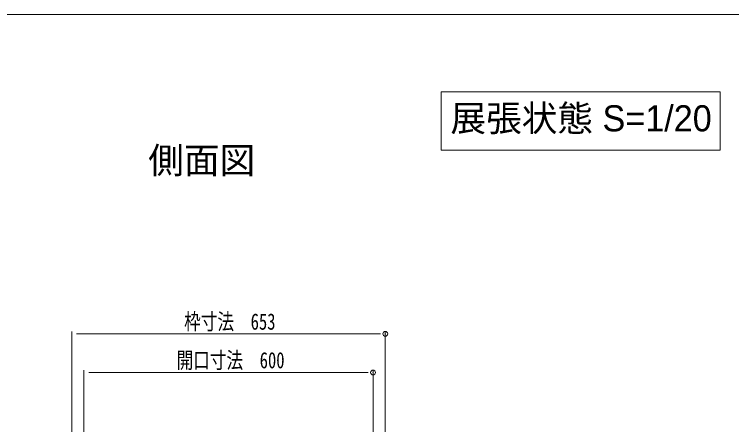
# Model space of a CAD drawing. Units: millimetres, scale not verified, with parts at other scales. Extents: x -2000 to 2000, y -1385 to 1385.
# Drawn here: x -274 to 471, y 959 to 1385 of the extents above; entities that cross this region are included whole.
import ezdxf
from ezdxf.enums import TextEntityAlignment as Align

# ---------------------------------------------------------------- set-up
doc = ezdxf.new("R2010")
doc.units = ezdxf.units.MM
doc.header["$LTSCALE"] = 10
doc.header["$PDMODE"] = 32
doc.header["$PDSIZE"] = 5
for name, color, linetype, lineweight in [('0-0_zumenwaku', 6, 'Continuous', 9), ('0-1_sunpou', 1, 'Continuous', 9), ('0-3_DEFPOINTS', 7, 'Continuous', 9), ('0-5_moji', 2, 'Continuous', 9)]:
    doc.layers.add(name, color=color, linetype=linetype, lineweight=lineweight)
doc.styles.add('ＭＳ ゴシック', font='')
doc.styles.add('ＭＳ Ｐゴシック', font='')
doc.styles.get('ＭＳ ゴシック').set_extended_font_data('MS Gothic')
doc.styles.get('ＭＳ Ｐゴシック').set_extended_font_data('MS PGothic')

msp = doc.modelspace()

# ---------------------------------------------------------------- linework, layer by layer
at = {"layer": '0-0_zumenwaku'}
msp.add_lwpolyline([(-1999.77, -1385.04), (2000.23, -1385.04), (2000.23, 1384.96), (-1999.77, 1384.96)], close=True, dxfattribs=at)
at = {"layer": '0-1_sunpou'}
for p, q in [((-213.96, 601.93), (-213.96, 1055.97)), ((-208.96, 1053.47), (106.44, 1053.47)), ((111.44, 601.93), (111.44, 1055.97)), ((-201.26, 610.93), (-201.26, 1015.9)), ((-196.26, 1013.4), (93.74, 1013.4)), ((98.74, 610.93), (98.74, 1015.9))]:
    msp.add_line(p, q, dxfattribs=at)
at = {"layer": '0-3_DEFPOINTS'}
for p in [(111.44, 1053.47), (98.74, 1013.4)]:
    msp.add_point(p, dxfattribs=at)
at = {"layer": '0-5_moji'}
msp.add_lwpolyline([(169.46, 1243.97), (458.97, 1243.97), (458.97, 1304.67), (169.46, 1304.67)], close=True, dxfattribs=at)

# ---------------------------------------------------------------- texts
at = {"layer": '0-1_sunpou', "color": 2, "style": 'ＭＳ ゴシック', "width": 0.75}
for s, height, p in [('枠寸法\u3000653', 16.86, (-97.29, 1052.73)), ('開口寸法\u3000600', 16.84, (-105.05, 1012.66))]:
    msp.add_text(s, height=height, dxfattribs=at).set_placement(p, align=Align.BOTTOM_LEFT)
at = {"layer": '0-5_moji', "style": 'ＭＳ Ｐゴシック'}
for s, height, p in [('展張状態 S=1/20', 27.11, (179.06, 1255.42)), ('側面図', 27.13, (-134.57, 1211.77))]:
    msp.add_text(s, height=height, dxfattribs=at).set_placement(p, align=Align.BOTTOM_LEFT)

doc.saveas('drawing.dxf')
